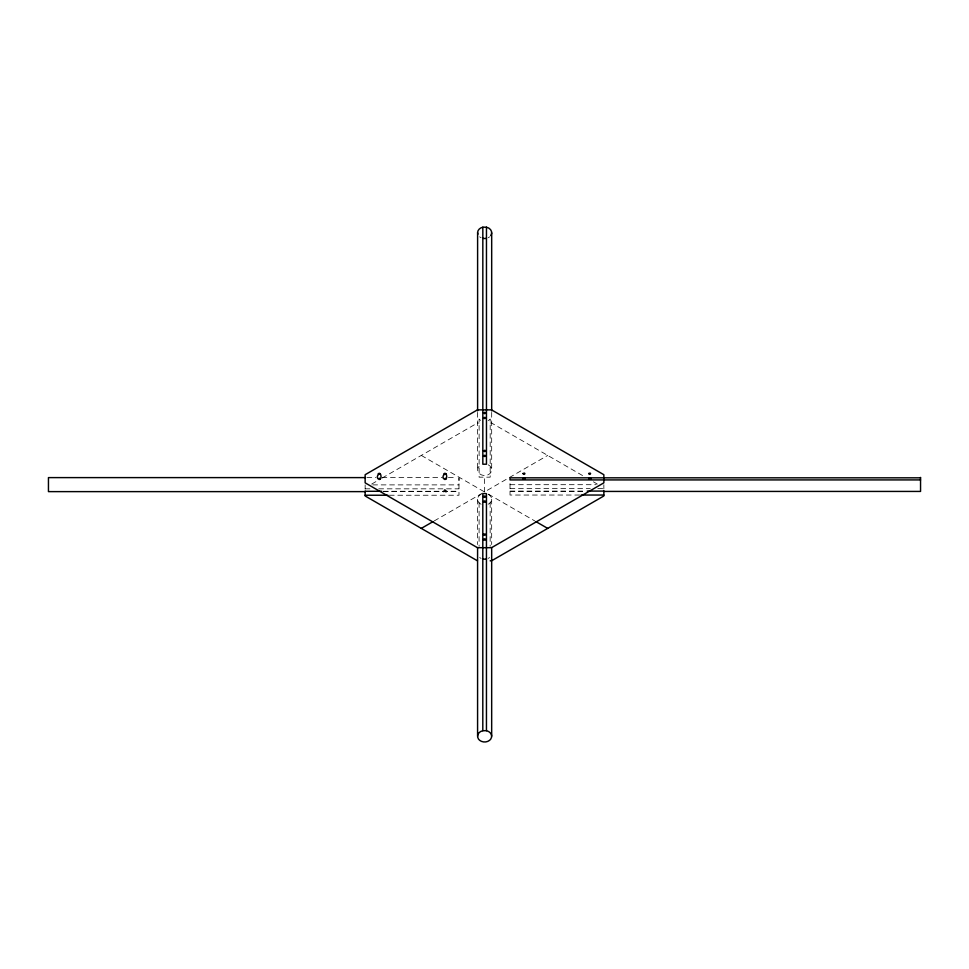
<?xml version="1.0" encoding="UTF-8"?>
<svg xmlns="http://www.w3.org/2000/svg" width="969" height="969" viewBox="0 0 969 969"><rect width="100%" height="100%" fill="white"/><g stroke="black" fill="none" stroke-linecap="round" stroke-linejoin="round"><path stroke-width="0.73" stroke-dasharray="4.84 3.63" d="M443.729 490.362C445.243 487.492 447.835 492.664 444.904 492.712C442.143 491.549 444.274 490.544 446.067 490.362M443.729 492.034L444.904 491.356L446.067 492.034M371.672 484.076L376.893 481.06M382.113 478.044L477.463 423.005L479.11 423.005M434.197 520.947L483.216 492.652M421.297 455.418L484.5 491.913L547.703 455.418M490.181 423.005L491.537 423.005L582.963 475.779M366.912 477.608L375.96 477.608M382.004 477.608L442.373 477.608M448.405 477.608L455.951 477.608M510.021 484.694L596.298 484.694M372.702 484.888L458.979 484.888M510.021 488.642L590.242 488.642M597.812 488.642L603.857 488.642M365.143 488.836L371.188 488.836M378.758 488.836L458.979 488.836M510.021 491.089L585.7 491.089M383.3 491.283L458.979 491.283M510.021 491.428L585.7 491.428M383.3 491.622L458.979 491.622M579.644 495.038L510.021 495.038L510.021 481.484M389.356 495.232L458.979 495.232L458.979 480.115M593.416 481.811L597.328 484.076M488.364 494.142L534.803 520.947M603.857 484.694L603.857 488.921M491.683 412.394L491.683 469.759M491.671 499.241L491.671 544.53M490.157 502.705L490.157 546.346M484.5 478.771L484.5 491.913M479.086 502.705L479.086 546.346M477.608 412.394L477.608 469.759M477.584 499.241L477.584 544.53M365.143 484.888L365.143 489.115M489.599 557.478A7.037 5.741 0 0 1 488.146 558.386M481.108 558.386A7.037 5.741 0 0 1 479.655 557.478M488.146 494.263A7.037 5.741 0 0 1 490.726 502.112L489.599 503.299A7.037 5.741 0 0 1 488.146 504.219M481.108 504.219A7.037 5.741 0 0 1 479.655 503.299L478.529 502.112A7.037 5.741 0 0 1 481.108 494.263M488.158 464.781A7.037 5.741 0 0 1 490.738 472.63L489.624 473.829A7.037 5.741 0 0 1 479.667 473.829L478.553 472.63A7.037 5.741 0 0 1 481.121 464.781M488.158 420.57A7.037 5.741 0 0 0 489.624 419.65L490.181 419.056L490.181 477.172L479.11 477.172L479.11 419.056L479.667 419.65A7.037 5.741 0 0 0 481.121 420.57M489.624 236.811A7.037 5.741 0 0 1 488.158 237.72M481.121 237.72A7.037 5.741 0 0 1 479.667 236.811"/><path stroke-width="1.45" d="M378.043 473.914C380.962 470.813 382.44 479.437 379.218 479.546C375.742 478.371 377.413 473.696 380.393 473.914M443.729 473.914C446.648 470.813 448.126 479.437 444.904 479.546C441.416 478.371 443.099 473.696 446.067 473.914M588.958 478.202C587.468 479.691 592.095 479.691 590.618 478.202M421.297 528.396L432.913 521.697M484.052 417.409C481.799 419.226 487.916 418.584 484.948 417.336M484.052 455.321C481.799 457.15 487.916 456.508 484.948 455.26M484.04 501.058C481.787 502.875 487.904 502.233 484.936 500.985M484.04 538.97C481.787 540.799 487.904 540.157 484.936 538.909M523.793 478.02C520.825 479.267 526.942 479.909 524.689 478.092M477.85 234.232A7.037 5.741 0 0 1 482.828 227.194L486.462 227.194A7.037 5.741 0 0 1 490.738 235.624M482.804 730.699L486.45 730.699A7.037 5.741 0 0 1 490.726 739.129L489.599 740.316A7.037 5.741 0 0 1 479.655 740.316L478.529 739.129A7.037 5.741 0 0 1 482.804 730.699L482.804 493.681L484.621 493.487L486.45 493.681L486.45 730.699M365.398 477.608L48.45 477.608L48.45 491.622L365.143 491.622M920.55 477.826L510.021 477.826L510.021 479.921L920.55 479.921M587.214 491.089L603.857 491.089M365.143 491.283L381.786 491.283M603.857 491.428L920.55 491.428L920.55 477.414M581.158 495.038L603.857 495.038M365.143 495.232L387.842 495.232M490.157 560.821L491.537 560.821L603.857 495.971L603.857 491.029M379.218 478.202L380.393 478.868M445.207 478.214L446.067 478.868M536.087 521.697L547.703 528.396M477.463 560.821L365.143 495.971L365.143 491.222M491.683 232.754L491.683 410.892M491.671 547.546L491.671 736.246M486.462 227.194L486.462 464.212L482.828 464.212L482.828 227.194M477.608 232.754L477.608 410.892M477.584 547.546L477.584 736.246M458.979 478.02L458.979 480.115M486.45 558.968A7.037 5.741 0 0 1 482.804 558.968M486.462 238.301A7.037 5.741 0 0 1 482.828 238.301M483.507 412.855C485.227 415.592 486.789 410.844 483.507 412.855M483.507 450.779C485.227 453.516 486.789 448.756 483.507 450.779M483.495 496.503C485.203 499.241 486.777 494.493 483.495 496.503M483.495 534.428C485.203 537.165 486.777 532.417 483.495 534.428M522.969 473.538C524.677 476.288 526.252 471.528 522.969 473.538M588.655 473.538C590.363 476.288 591.926 471.528 588.655 473.538M477.463 409.863L365.143 474.713L365.143 482.841L477.463 547.691L491.537 547.691L603.857 482.841L603.857 474.713L491.537 409.863L477.463 409.863"/></g></svg>
